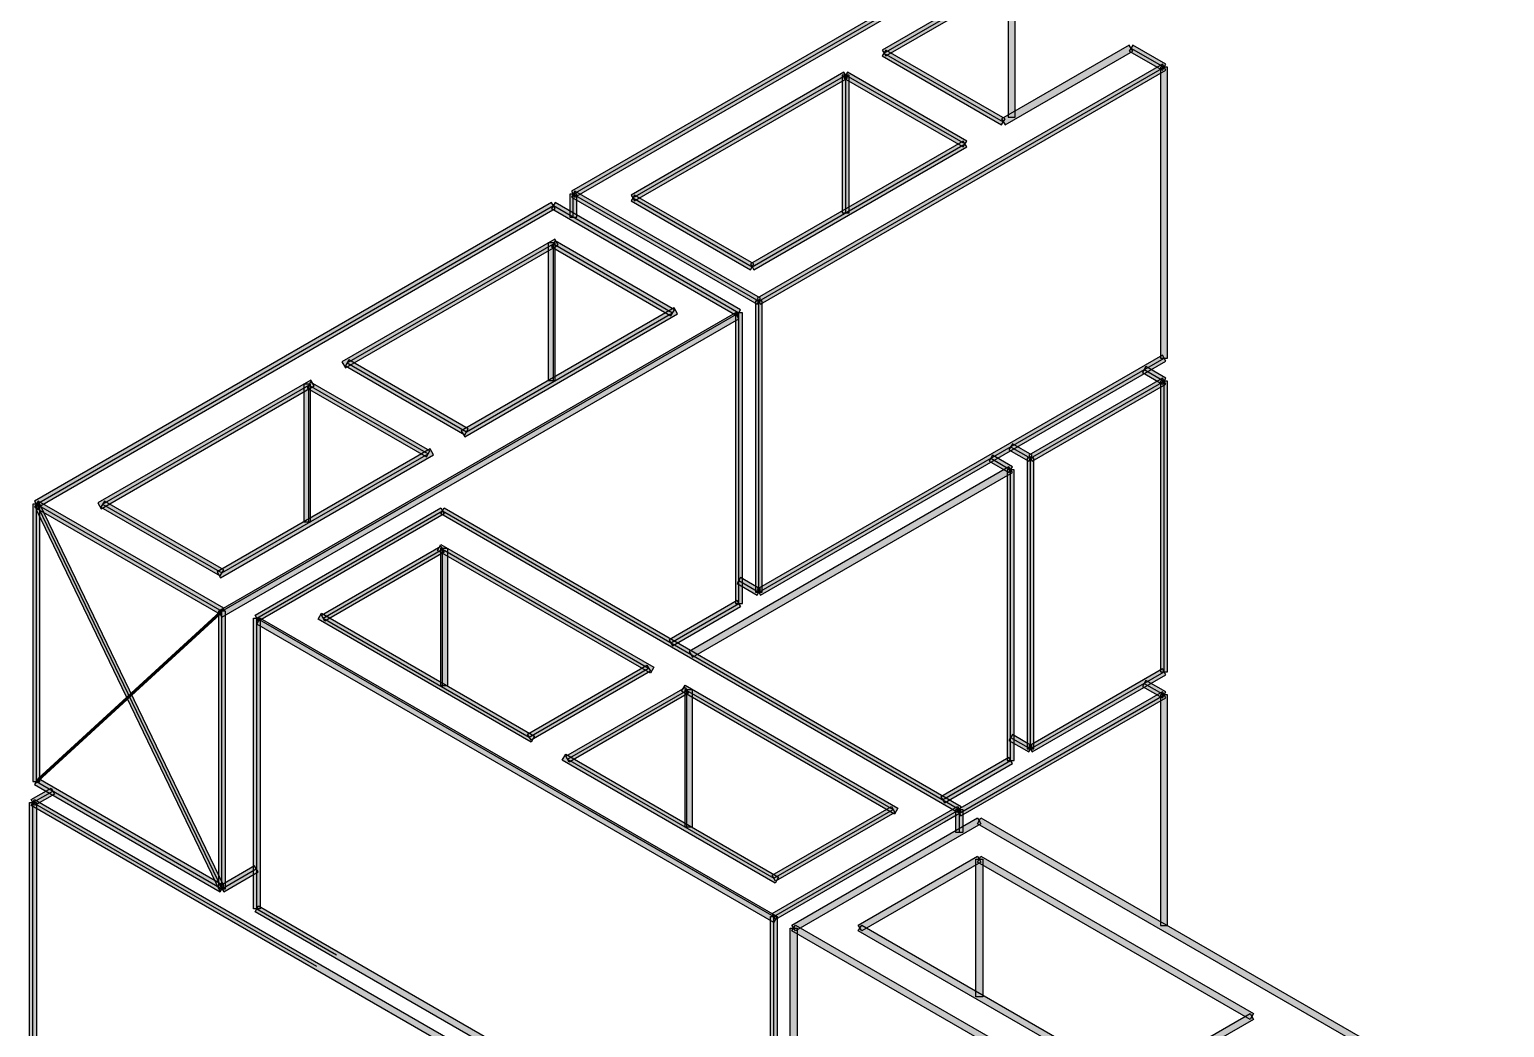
# Model space of a CAD drawing. Extents: x 0 to 119, y 0 to 84.
# Drawn here: x 52.127 to 55.982, y 67.848 to 70.456 of the extents above; entities that cross this region are included whole.
import ezdxf

# ---------------------------------------------------------------- set-up
doc = ezdxf.new("R2010")
doc.units = 0
doc.header["$MEASUREMENT"] = 0
doc.layers.add('3', color=7, linetype='CONTINUOUS')

msp = doc.modelspace()

# ---------------------------------------------------------------- linework, layer by layer
at = {"layer": '3', "color": 7, "linetype": 'Continuous'}
for p, q in [((53.54807, 70.026059), (54.607217, 70.637558)), ((54.360172, 70.394927), (54.69382, 70.587558)), ((54.360172, 70.394927), (54.671941, 70.214927)), ((54.360172, 70.394927), (54.671941, 70.214927)), ((55.005589, 70.407558), (55.092192, 70.357558)), ((54.033044, 69.746059), (55.092192, 70.357558)), ((54.033044, 69.746059), (55.092192, 70.357558)), ((53.703954, 70.016059), (54.260172, 70.337191)), ((54.260172, 69.977191), (54.260172, 70.337191)), ((54.260172, 70.337191), (54.571941, 70.157191)), ((54.015723, 69.836059), (54.571941, 70.157191)), ((53.54807, 69.966059), (53.54807, 70.026059)), ((53.54807, 70.026059), (54.033044, 69.746059)), ((53.703954, 70.016059), (54.015723, 69.836059)), ((52.145108, 69.216059), (53.496108, 69.996059)), ((53.496108, 69.996059), (53.981082, 69.716059)), ((52.957211, 69.584927), (53.496108, 69.896059)), ((53.496108, 69.536059), (53.496108, 69.896059)), ((53.496108, 69.896059), (53.807877, 69.716059)), ((54.033044, 68.986059), (54.033044, 69.746059)), ((54.033044, 68.986059), (54.033044, 69.746059)), ((52.630083, 68.936059), (53.981082, 69.716059)), ((52.630083, 68.936059), (53.981082, 69.716059)), ((53.26898, 69.404927), (53.807877, 69.716059)), ((53.981082, 68.956059), (53.981082, 69.716059)), ((52.957211, 69.584927), (53.26898, 69.404927)), ((54.033044, 68.986059), (55.092192, 69.597558)), ((55.04023, 69.567558), (55.092192, 69.537558)), ((52.318314, 69.216059), (52.857211, 69.527191)), ((52.857211, 69.167191), (52.857211, 69.527191)), ((52.857211, 69.527191), (53.16898, 69.347191)), ((54.743185, 69.336059), (55.092192, 69.537558)), ((55.092192, 68.777558), (55.092192, 69.537558)), ((52.630083, 69.036059), (53.16898, 69.347191)), ((54.691223, 69.366059), (54.743185, 69.336059)), ((54.639262, 69.336059), (54.691223, 69.306059)), ((54.743185, 68.576059), (54.743185, 69.336059)), ((54.691223, 68.546059), (54.691223, 69.306059)), ((52.145108, 69.216059), (52.630083, 68.936059)), ((52.145108, 69.216059), (52.630083, 68.936059)), ((52.145108, 68.490844), (52.145108, 69.216059)), ((52.149608, 69.208265), (52.630083, 68.210842)), ((52.149608, 69.208265), (52.630083, 68.210842)), ((52.318314, 69.216059), (52.630083, 69.036059)), ((52.630083, 68.936059), (53.115057, 69.216059)), ((52.721204, 68.918231), (53.206179, 69.198231)), ((53.206179, 69.198231), (54.557178, 68.418231)), ((52.89441, 68.918231), (53.206179, 69.098231)), ((53.206179, 68.738231), (53.206179, 69.098231)), ((53.206179, 69.098231), (53.745076, 68.787099)), ((53.981082, 69.016059), (54.033044, 68.986059)), ((53.976582, 68.963853), (53.985582, 68.948265)), ((52.145108, 68.490844), (52.630083, 68.936059)), ((52.145108, 68.490844), (52.630083, 68.936059)), ((52.630083, 68.210842), (52.630083, 68.936059)), ((53.803357, 68.853449), (53.981082, 68.956059)), ((52.721204, 68.158231), (52.721204, 68.918231)), ((52.721204, 68.918231), (54.072204, 68.138231)), ((52.721204, 68.918231), (54.072204, 68.138231)), ((52.89441, 68.918231), (53.433307, 68.607099)), ((53.433307, 68.607099), (53.745076, 68.787099)), ((54.743185, 68.576059), (55.092192, 68.777558)), ((53.533307, 68.549364), (53.845076, 68.729364)), ((53.845076, 68.369364), (53.845076, 68.729364)), ((53.845076, 68.729364), (54.383973, 68.418231)), ((55.04023, 68.747558), (55.092192, 68.717558)), ((55.04023, 68.747558), (55.092192, 68.717558)), ((54.518018, 68.386059), (55.092192, 68.717558)), ((54.691223, 68.606059), (54.743185, 68.576059)), ((53.533307, 68.549364), (54.072204, 68.238231)), ((54.513498, 68.443449), (54.691223, 68.546059)), ((52.136108, 68.436038), (52.18807, 68.466038)), ((52.145108, 68.490844), (52.630083, 68.210842)), ((52.136108, 68.436038), (52.877089, 68.008231)), ((52.136108, 67.676038), (52.136108, 68.436038)), ((53.58723, 68.418231), (54.072204, 68.138231)), ((54.072204, 68.138231), (54.557178, 68.418231)), ((54.072204, 68.138231), (54.557178, 68.418231)), ((54.072204, 68.238231), (54.383973, 68.418231)), ((54.557178, 68.358231), (54.557178, 68.418231)), ((52.630083, 68.210842), (52.719888, 68.262691)), ((52.721204, 68.158231), (52.929051, 68.038231)), ((54.072204, 67.378231), (54.072204, 68.138231))]:
    msp.add_line(p, q, dxfattribs=at)
for points in [[(53.54357, 70.033853), (53.55257, 70.018265), (54.611717, 70.629764), (54.602717, 70.645352), (53.54357, 70.033853)], [(54.69832, 70.579764), (54.68932, 70.595352), (54.355672, 70.402721), (54.364672, 70.387132), (54.69832, 70.579764)], [(54.70282, 70.587558), (54.68482, 70.587558), (54.68482, 70.227558), (54.70282, 70.227558), (54.70282, 70.587558)], [(54.667441, 70.207132), (54.676441, 70.222721), (54.364672, 70.402721), (54.355672, 70.387132), (54.667441, 70.207132)], [(55.010089, 70.399764), (55.001089, 70.415352), (54.667441, 70.222721), (54.676441, 70.207132), (55.010089, 70.399764)], [(55.087692, 70.349764), (55.096692, 70.365352), (55.010089, 70.415352), (55.001089, 70.399764), (55.087692, 70.349764)], [(54.028544, 69.753853), (54.037544, 69.738265), (55.096692, 70.349764), (55.087692, 70.365352), (54.028544, 69.753853)], [(55.101192, 70.357558), (55.083192, 70.357558), (55.083192, 69.597558), (55.101192, 69.597558), (55.101192, 70.357558)], [(54.264672, 70.329397), (54.255672, 70.344986), (53.699454, 70.023853), (53.708454, 70.008265), (54.264672, 70.329397)], [(54.269172, 70.337191), (54.251172, 70.337191), (54.251172, 69.977191), (54.269172, 69.977191), (54.269172, 70.337191)], [(54.264672, 70.344986), (54.255672, 70.329397), (54.567441, 70.149397), (54.576441, 70.164986), (54.264672, 70.344986)], [(54.576441, 70.149397), (54.567441, 70.164986), (54.011223, 69.843853), (54.020223, 69.828265), (54.576441, 70.149397)], [(53.500608, 69.988265), (53.491608, 70.003853), (52.140608, 69.223853), (52.149608, 69.208265), (53.500608, 69.988265)], [(53.976582, 69.708265), (53.985582, 69.723853), (53.500608, 70.003853), (53.491608, 69.988265), (53.976582, 69.708265)], [(53.55707, 70.026059), (53.53907, 70.026059), (53.53907, 69.966059), (53.55707, 69.966059), (53.55707, 70.026059)], [(53.55257, 70.033853), (53.54357, 70.018265), (54.028544, 69.738265), (54.037544, 69.753853), (53.55257, 70.033853)], [(54.011223, 69.828265), (54.020223, 69.843853), (53.708454, 70.023853), (53.699454, 70.008265), (54.011223, 69.828265)], [(53.508928, 69.893069), (53.499928, 69.908657), (52.94371, 69.587525), (52.95271, 69.571936), (53.508928, 69.893069)], [(53.500608, 69.898657), (53.482608, 69.898657), (53.482608, 69.538657), (53.500608, 69.538657), (53.500608, 69.898657)], [(53.803377, 69.708265), (53.812377, 69.723853), (53.500608, 69.903853), (53.491608, 69.888265), (53.803377, 69.708265)], [(54.024044, 68.986059), (54.042044, 68.986059), (54.042044, 69.746059), (54.024044, 69.746059), (54.024044, 68.986059)], [(53.981082, 69.700471), (53.972082, 69.716059), (52.621083, 68.936059), (52.630083, 68.920471), (53.981082, 69.700471)], [(53.820697, 69.713069), (53.811697, 69.728657), (53.255479, 69.407525), (53.264479, 69.391936), (53.820697, 69.713069)], [(53.990082, 69.716059), (53.972082, 69.716059), (53.972082, 68.956059), (53.990082, 68.956059), (53.990082, 69.716059)], [(53.26448, 69.397132), (53.27348, 69.412721), (52.961711, 69.592721), (52.952711, 69.577132), (53.26448, 69.397132)], [(55.096692, 69.589764), (55.087692, 69.605352), (54.028544, 68.993853), (54.037544, 68.978265), (55.096692, 69.589764)], [(52.871014, 69.524769), (52.862014, 69.540357), (52.305796, 69.219225), (52.314796, 69.203636), (52.871014, 69.524769)], [(55.096692, 69.529764), (55.087692, 69.545352), (54.738685, 69.343853), (54.747685, 69.328265), (55.096692, 69.529764)], [(55.087692, 69.529764), (55.096692, 69.545352), (55.04473, 69.575352), (55.03573, 69.559764), (55.087692, 69.529764)], [(52.861711, 69.52979), (52.843711, 69.52979), (52.843711, 69.16979), (52.861711, 69.16979), (52.861711, 69.52979)], [(53.16448, 69.339397), (53.17348, 69.354986), (52.861711, 69.534986), (52.852711, 69.519397), (53.16448, 69.339397)], [(55.083192, 68.777558), (55.101192, 68.777558), (55.101192, 69.537558), (55.083192, 69.537558), (55.083192, 68.777558)], [(53.182792, 69.344774), (53.173792, 69.360363), (52.617574, 69.03923), (52.626574, 69.023642), (53.182792, 69.344774)], [(54.738685, 69.328265), (54.747685, 69.343853), (54.695723, 69.373853), (54.686723, 69.358265), (54.738685, 69.328265)], [(53.850819, 68.831244), (53.859819, 68.815655), (54.695723, 69.298265), (54.686723, 69.313853), (53.850819, 68.831244)], [(54.686723, 69.298265), (54.695723, 69.313853), (54.643762, 69.343853), (54.634762, 69.328265), (54.686723, 69.298265)], [(54.752185, 69.336059), (54.734185, 69.336059), (54.734185, 68.576059), (54.752185, 68.576059), (54.752185, 69.336059)], [(54.700223, 69.306059), (54.682223, 69.306059), (54.682223, 68.546059), (54.700223, 68.546059), (54.700223, 69.306059)], [(52.154108, 69.216059), (52.136108, 69.216059), (52.136108, 68.490844), (52.154108, 68.490844), (52.154108, 69.216059)], [(52.625583, 68.928265), (52.634583, 68.943853), (52.149608, 69.223853), (52.140608, 69.208265), (52.625583, 68.928265)], [(52.625583, 68.203047), (52.634583, 68.218636), (52.154108, 69.216059), (52.145108, 69.200471), (52.625583, 68.203047)], [(52.625583, 69.028265), (52.634583, 69.043853), (52.322814, 69.223853), (52.313814, 69.208265), (52.625583, 69.028265)], [(52.725704, 68.910437), (52.716704, 68.926026), (53.201679, 69.206026), (53.210679, 69.190437), (52.725704, 68.910437)], [(53.201679, 69.190437), (53.210679, 69.206026), (54.561678, 68.426026), (54.552678, 68.410437), (53.201679, 69.190437)], [(52.89891, 68.910437), (52.88991, 68.926026), (53.201679, 69.106026), (53.210679, 69.090437), (52.89891, 68.910437)], [(53.193359, 69.095241), (53.202359, 69.11083), (53.758577, 68.789697), (53.749577, 68.774109), (53.193359, 69.095241)], [(53.201679, 69.10083), (53.219679, 69.10083), (53.219679, 68.74083), (53.201679, 68.74083), (53.201679, 69.10083)], [(54.028544, 68.978265), (54.037544, 68.993853), (53.985582, 69.023853), (53.976582, 69.008265), (54.028544, 68.978265)], [(53.985582, 68.948265), (53.976582, 68.963853), (53.798857, 68.861243), (53.807857, 68.845655), (53.985582, 68.948265)], [(52.625583, 68.928265), (52.634583, 68.943853), (52.149608, 68.498638), (52.140608, 68.483049), (52.625583, 68.928265)], [(52.621083, 68.210842), (52.639083, 68.210842), (52.639083, 68.936059), (52.621083, 68.936059), (52.621083, 68.210842)], [(52.88159, 68.915241), (52.89059, 68.93083), (53.446807, 68.609697), (53.437807, 68.594109), (52.88159, 68.915241)], [(52.712204, 68.918231), (52.730204, 68.918231), (52.730204, 68.158231), (52.712204, 68.158231), (52.712204, 68.918231)], [(52.721204, 68.902643), (52.730204, 68.918231), (54.081204, 68.138231), (54.072204, 68.122643), (52.721204, 68.902643)], [(53.437807, 68.599305), (53.428807, 68.614893), (53.740576, 68.794893), (53.749576, 68.779305), (53.437807, 68.599305)], [(54.738685, 68.583853), (54.747685, 68.568265), (55.096692, 68.769764), (55.087692, 68.785352), (54.738685, 68.583853)], [(53.537807, 68.54157), (53.528807, 68.557158), (53.840576, 68.737158), (53.849576, 68.72157), (53.537807, 68.54157)], [(53.831273, 68.726941), (53.840273, 68.74253), (54.396491, 68.421397), (54.387491, 68.405809), (53.831273, 68.726941)], [(53.840576, 68.731962), (53.858576, 68.731962), (53.858576, 68.371962), (53.840576, 68.371962), (53.840576, 68.731962)], [(55.087692, 68.709764), (55.096692, 68.725352), (55.04473, 68.755352), (55.03573, 68.739764), (55.087692, 68.709764)], [(54.552321, 68.41708), (54.561321, 68.401492), (55.096692, 68.709764), (55.087692, 68.725352), (54.552321, 68.41708)], [(55.101192, 68.717558), (55.083192, 68.717558), (55.083192, 68.114529), (55.101192, 68.114529), (55.101192, 68.717558)], [(54.738685, 68.568265), (54.747685, 68.583853), (54.695723, 68.613853), (54.686723, 68.598265), (54.738685, 68.568265)], [(53.519495, 68.546947), (53.528495, 68.562535), (54.084713, 68.241403), (54.075713, 68.225814), (53.519495, 68.546947)], [(54.695723, 68.538265), (54.686723, 68.553853), (54.508998, 68.451243), (54.517998, 68.435655), (54.695723, 68.538265)], [(52.149608, 68.498638), (52.140608, 68.483049), (52.625583, 68.203047), (52.634583, 68.218636), (52.149608, 68.498638)], [(52.140608, 68.428244), (52.131608, 68.443832), (52.18357, 68.473832), (52.19257, 68.458244), (52.140608, 68.428244)], [(52.127108, 68.436038), (52.145108, 68.436038), (52.145108, 67.676038), (52.127108, 67.676038), (52.127108, 68.436038)], [(53.389471, 67.7228), (53.380471, 67.707212), (52.131608, 68.428244), (52.140608, 68.443832), (53.389471, 67.7228)], [(54.076704, 68.130437), (54.067704, 68.146026), (54.552678, 68.426026), (54.561678, 68.410437), (54.076704, 68.130437)], [(54.076704, 68.230437), (54.067704, 68.246026), (54.379473, 68.426026), (54.388473, 68.410437), (54.076704, 68.230437)], [(54.128666, 68.100437), (54.119666, 68.116026), (54.60464, 68.396026), (54.61364, 68.380437), (54.128666, 68.100437)], [(54.548178, 68.418231), (54.566178, 68.418231), (54.566178, 68.358231), (54.548178, 68.358231), (54.548178, 68.418231)], [(54.60464, 68.380437), (54.61364, 68.396026), (55.981793, 67.606122), (55.972793, 67.590533), (54.60464, 68.380437)], [(52.625583, 68.218636), (52.634583, 68.203047), (52.724388, 68.254896), (52.715388, 68.270485), (52.625583, 68.218636)], [(54.301871, 68.100437), (54.292871, 68.116026), (54.60464, 68.296026), (54.61364, 68.280437), (54.301871, 68.100437)], [(54.60014, 68.288231), (54.61814, 68.288231), (54.61814, 67.928231), (54.60014, 67.928231), (54.60014, 68.288231)], [(54.60464, 68.280437), (54.61364, 68.296026), (55.325742, 67.884893), (55.316742, 67.869304), (54.60464, 68.280437)], [(52.716704, 68.150437), (52.725704, 68.166026), (54.024743, 67.416026), (54.015743, 67.400437), (52.716704, 68.150437)], [(54.081204, 67.378231), (54.063204, 67.378231), (54.063204, 68.138231), (54.081204, 68.138231), (54.081204, 67.378231)], [(55.496819, 67.326122), (55.487819, 67.310533), (54.119666, 68.100437), (54.128666, 68.116026), (55.496819, 67.326122)], [(55.013973, 67.704893), (55.004973, 67.689304), (54.292871, 68.100437), (54.301871, 68.116026), (55.013973, 67.704893)], [(54.115166, 68.108231), (54.133166, 68.108231), (54.133166, 67.348231), (54.115166, 67.348231), (54.115166, 68.108231)], [(55.316742, 67.884893), (55.325742, 67.869304), (55.013973, 67.689304), (55.004973, 67.704893), (55.316742, 67.884893)]]:
    msp.add_lwpolyline(points, dxfattribs=at)
for points in [[(53.54357, 70.033853), (54.611717, 70.629764), (54.602717, 70.645352)], [(53.54357, 70.033853), (54.602717, 70.645352), (53.54357, 70.033853)], [(53.54357, 70.033853), (53.55257, 70.018265), (54.611717, 70.629764)], [(54.69832, 70.579764), (54.68932, 70.595352), (54.355672, 70.402721)], [(54.69832, 70.579764), (54.355672, 70.402721), (54.364672, 70.387132)], [(54.69832, 70.579764), (54.364672, 70.387132), (54.69832, 70.579764)], [(54.70282, 70.587558), (54.68482, 70.587558), (54.68482, 70.227558)], [(54.70282, 70.587558), (54.68482, 70.227558), (54.70282, 70.227558)], [(54.70282, 70.587558), (54.70282, 70.227558), (54.70282, 70.587558)], [(54.667441, 70.207132), (54.364672, 70.402721), (54.355672, 70.387132)], [(54.667441, 70.207132), (54.355672, 70.387132), (54.667441, 70.207132)], [(54.667441, 70.207132), (54.676441, 70.222721), (54.364672, 70.402721)], [(55.010089, 70.399764), (55.001089, 70.415352), (54.667441, 70.222721)], [(55.010089, 70.399764), (54.667441, 70.222721), (54.676441, 70.207132)], [(55.010089, 70.399764), (54.676441, 70.207132), (55.010089, 70.399764)], [(55.087692, 70.349764), (55.010089, 70.415352), (55.001089, 70.399764)], [(55.087692, 70.349764), (55.001089, 70.399764), (55.087692, 70.349764)], [(55.087692, 70.349764), (55.096692, 70.365352), (55.010089, 70.415352)], [(54.028544, 69.753853), (55.096692, 70.349764), (55.087692, 70.365352)], [(54.028544, 69.753853), (55.087692, 70.365352), (54.028544, 69.753853)], [(54.028544, 69.753853), (54.037544, 69.738265), (55.096692, 70.349764)], [(55.101192, 70.357558), (55.083192, 70.357558), (55.083192, 69.597558)], [(55.101192, 70.357558), (55.083192, 69.597558), (55.101192, 69.597558)], [(55.101192, 70.357558), (55.101192, 69.597558), (55.101192, 70.357558)], [(54.264672, 70.329397), (54.255672, 70.344986), (53.699454, 70.023853)], [(54.264672, 70.329397), (53.699454, 70.023853), (53.708454, 70.008265)], [(54.264672, 70.329397), (53.708454, 70.008265), (54.264672, 70.329397)], [(54.269172, 70.337191), (54.251172, 70.337191), (54.251172, 69.977191)], [(54.269172, 70.337191), (54.251172, 69.977191), (54.269172, 69.977191)], [(54.264672, 70.344986), (54.255672, 70.329397), (54.567441, 70.149397)], [(54.264672, 70.344986), (54.567441, 70.149397), (54.576441, 70.164986)], [(54.264672, 70.344986), (54.576441, 70.164986), (54.264672, 70.344986)], [(54.269172, 70.337191), (54.269172, 69.977191), (54.269172, 70.337191)], [(54.576441, 70.149397), (54.567441, 70.164986), (54.011223, 69.843853)], [(54.576441, 70.149397), (54.011223, 69.843853), (54.020223, 69.828265)], [(54.576441, 70.149397), (54.020223, 69.828265), (54.576441, 70.149397)], [(53.500608, 69.988265), (53.491608, 70.003853), (52.140608, 69.223853)], [(53.976582, 69.708265), (53.500608, 70.003853), (53.491608, 69.988265)], [(53.976582, 69.708265), (53.985582, 69.723853), (53.500608, 70.003853)], [(53.55707, 70.026059), (53.53907, 70.026059), (53.53907, 69.966059)], [(53.55707, 70.026059), (53.53907, 69.966059), (53.55707, 69.966059)], [(53.55257, 70.033853), (53.54357, 70.018265), (54.028544, 69.738265)], [(53.55257, 70.033853), (54.028544, 69.738265), (54.037544, 69.753853)], [(53.55257, 70.033853), (54.037544, 69.753853), (53.55257, 70.033853)], [(53.55707, 70.026059), (53.55707, 69.966059), (53.55707, 70.026059)], [(54.011223, 69.828265), (53.708454, 70.023853), (53.699454, 70.008265)], [(54.011223, 69.828265), (53.699454, 70.008265), (54.011223, 69.828265)], [(54.011223, 69.828265), (54.020223, 69.843853), (53.708454, 70.023853)], [(53.500608, 69.988265), (52.140608, 69.223853), (52.149608, 69.208265)], [(53.500608, 69.988265), (52.149608, 69.208265), (53.500608, 69.988265)], [(53.976582, 69.708265), (53.491608, 69.988265), (53.976582, 69.708265)], [(53.508928, 69.893069), (53.499928, 69.908657), (52.94371, 69.587525)], [(53.508928, 69.893069), (52.94371, 69.587525), (52.95271, 69.571936)], [(53.508928, 69.893069), (52.95271, 69.571936), (53.508928, 69.893069)], [(53.500608, 69.898657), (53.482608, 69.898657), (53.482608, 69.538657)], [(53.500608, 69.898657), (53.482608, 69.538657), (53.500608, 69.538657)], [(53.803377, 69.708265), (53.500608, 69.903853), (53.491608, 69.888265)], [(53.803377, 69.708265), (53.491608, 69.888265), (53.803377, 69.708265)], [(53.803377, 69.708265), (53.812377, 69.723853), (53.500608, 69.903853)], [(53.500608, 69.898657), (53.500608, 69.538657), (53.500608, 69.898657)], [(54.024044, 68.986059), (54.042044, 68.986059), (54.042044, 69.746059)], [(54.024044, 68.986059), (54.042044, 69.746059), (54.024044, 69.746059)], [(54.024044, 68.986059), (54.024044, 69.746059), (54.024044, 68.986059)], [(53.981082, 69.700471), (53.972082, 69.716059), (52.621083, 68.936059)], [(53.981082, 69.700471), (52.621083, 68.936059), (52.630083, 68.920471)], [(53.981082, 69.700471), (52.630083, 68.920471), (53.981082, 69.700471)], [(53.820697, 69.713069), (53.811697, 69.728657), (53.255479, 69.407525)], [(53.820697, 69.713069), (53.255479, 69.407525), (53.264479, 69.391936)], [(53.820697, 69.713069), (53.264479, 69.391936), (53.820697, 69.713069)], [(53.990082, 69.716059), (53.972082, 69.716059), (53.972082, 68.956059)], [(53.990082, 69.716059), (53.972082, 68.956059), (53.990082, 68.956059)], [(53.990082, 69.716059), (53.990082, 68.956059), (53.990082, 69.716059)], [(53.26448, 69.397132), (52.961711, 69.592721), (52.952711, 69.577132)], [(53.26448, 69.397132), (52.952711, 69.577132), (53.26448, 69.397132)], [(53.26448, 69.397132), (53.27348, 69.412721), (52.961711, 69.592721)], [(55.096692, 69.589764), (55.087692, 69.605352), (54.028544, 68.993853)], [(55.096692, 69.589764), (54.028544, 68.993853), (54.037544, 68.978265)], [(55.096692, 69.589764), (54.037544, 68.978265), (55.096692, 69.589764)], [(52.871014, 69.524769), (52.862014, 69.540357), (52.305796, 69.219225)], [(55.096692, 69.529764), (55.087692, 69.545352), (54.738685, 69.343853)], [(55.087692, 69.529764), (55.04473, 69.575352), (55.03573, 69.559764)], [(55.087692, 69.529764), (55.03573, 69.559764), (55.087692, 69.529764)], [(55.087692, 69.529764), (55.096692, 69.545352), (55.04473, 69.575352)], [(52.871014, 69.524769), (52.305796, 69.219225), (52.314796, 69.203636)], [(52.871014, 69.524769), (52.314796, 69.203636), (52.871014, 69.524769)], [(52.861711, 69.52979), (52.843711, 69.52979), (52.843711, 69.16979)], [(52.861711, 69.52979), (52.843711, 69.16979), (52.861711, 69.16979)], [(53.16448, 69.339397), (52.861711, 69.534986), (52.852711, 69.519397)], [(53.16448, 69.339397), (52.852711, 69.519397), (53.16448, 69.339397)], [(53.16448, 69.339397), (53.17348, 69.354986), (52.861711, 69.534986)], [(52.861711, 69.52979), (52.861711, 69.16979), (52.861711, 69.52979)], [(55.096692, 69.529764), (54.738685, 69.343853), (54.747685, 69.328265)], [(55.096692, 69.529764), (54.747685, 69.328265), (55.096692, 69.529764)], [(55.083192, 68.777558), (55.101192, 68.777558), (55.101192, 69.537558)], [(55.083192, 68.777558), (55.101192, 69.537558), (55.083192, 69.537558)], [(55.083192, 68.777558), (55.083192, 69.537558), (55.083192, 68.777558)], [(53.182792, 69.344774), (53.173792, 69.360363), (52.617574, 69.03923)], [(54.738685, 69.328265), (54.695723, 69.373853), (54.686723, 69.358265)], [(54.738685, 69.328265), (54.686723, 69.358265), (54.738685, 69.328265)], [(54.738685, 69.328265), (54.747685, 69.343853), (54.695723, 69.373853)], [(53.182792, 69.344774), (52.617574, 69.03923), (52.626574, 69.023642)], [(53.182792, 69.344774), (52.626574, 69.023642), (53.182792, 69.344774)], [(53.850819, 68.831244), (54.695723, 69.298265), (54.686723, 69.313853)], [(53.850819, 68.831244), (54.686723, 69.313853), (53.850819, 68.831244)], [(54.686723, 69.298265), (54.643762, 69.343853), (54.634762, 69.328265)], [(54.686723, 69.298265), (54.634762, 69.328265), (54.686723, 69.298265)], [(54.686723, 69.298265), (54.695723, 69.313853), (54.643762, 69.343853)], [(54.752185, 69.336059), (54.734185, 69.336059), (54.734185, 68.576059)], [(54.752185, 69.336059), (54.734185, 68.576059), (54.752185, 68.576059)], [(54.752185, 69.336059), (54.752185, 68.576059), (54.752185, 69.336059)], [(53.850819, 68.831244), (53.859819, 68.815655), (54.695723, 69.298265)], [(54.700223, 69.306059), (54.682223, 69.306059), (54.682223, 68.546059)], [(54.700223, 69.306059), (54.682223, 68.546059), (54.700223, 68.546059)], [(54.700223, 69.306059), (54.700223, 68.546059), (54.700223, 69.306059)], [(52.154108, 69.216059), (52.136108, 69.216059), (52.136108, 68.490844)], [(52.154108, 69.216059), (52.136108, 68.490844), (52.154108, 68.490844)], [(52.625583, 68.928265), (52.149608, 69.223853), (52.140608, 69.208265)], [(52.625583, 68.928265), (52.140608, 69.208265), (52.625583, 68.928265)], [(52.625583, 68.203047), (52.154108, 69.216059), (52.145108, 69.200471)], [(52.625583, 68.203047), (52.145108, 69.200471), (52.625583, 68.203047)], [(52.625583, 68.928265), (52.634583, 68.943853), (52.149608, 69.223853)], [(52.154108, 69.216059), (52.154108, 68.490844), (52.154108, 69.216059)], [(52.625583, 68.203047), (52.634583, 68.218636), (52.154108, 69.216059)], [(52.625583, 69.028265), (52.322814, 69.223853), (52.313814, 69.208265)], [(52.625583, 69.028265), (52.313814, 69.208265), (52.625583, 69.028265)], [(52.625583, 69.028265), (52.634583, 69.043853), (52.322814, 69.223853)], [(52.725704, 68.910437), (52.716704, 68.926026), (53.201679, 69.206026)], [(52.725704, 68.910437), (53.201679, 69.206026), (53.210679, 69.190437)], [(53.201679, 69.190437), (53.210679, 69.206026), (54.561678, 68.426026)], [(52.725704, 68.910437), (53.210679, 69.190437), (52.725704, 68.910437)], [(53.201679, 69.190437), (54.561678, 68.426026), (54.552678, 68.410437)], [(53.201679, 69.190437), (54.552678, 68.410437), (53.201679, 69.190437)], [(52.89891, 68.910437), (52.88991, 68.926026), (53.201679, 69.106026)], [(52.89891, 68.910437), (53.201679, 69.106026), (53.210679, 69.090437)], [(52.89891, 68.910437), (53.210679, 69.090437), (52.89891, 68.910437)], [(53.193359, 69.095241), (53.202359, 69.11083), (53.758577, 68.789697)], [(53.193359, 69.095241), (53.758577, 68.789697), (53.749577, 68.774109)], [(53.193359, 69.095241), (53.749577, 68.774109), (53.193359, 69.095241)], [(53.201679, 69.10083), (53.219679, 69.10083), (53.219679, 68.74083)], [(53.201679, 69.10083), (53.219679, 68.74083), (53.201679, 68.74083)], [(53.201679, 69.10083), (53.201679, 68.74083), (53.201679, 69.10083)], [(54.028544, 68.978265), (53.985582, 69.023853), (53.976582, 69.008265)], [(54.028544, 68.978265), (53.976582, 69.008265), (54.028544, 68.978265)], [(54.028544, 68.978265), (54.037544, 68.993853), (53.985582, 69.023853)], [(53.985582, 68.948265), (53.976582, 68.963853), (53.798857, 68.861243)], [(52.625583, 68.928265), (52.149608, 68.498638), (52.140608, 68.483049)], [(52.625583, 68.928265), (52.140608, 68.483049), (52.625583, 68.928265)], [(52.625583, 68.928265), (52.634583, 68.943853), (52.149608, 68.498638)], [(52.621083, 68.210842), (52.639083, 68.210842), (52.639083, 68.936059)], [(52.621083, 68.210842), (52.639083, 68.936059), (52.621083, 68.936059)], [(52.621083, 68.210842), (52.621083, 68.936059), (52.621083, 68.210842)], [(52.88159, 68.915241), (52.89059, 68.93083), (53.446807, 68.609697)], [(53.985582, 68.948265), (53.798857, 68.861243), (53.807857, 68.845655)], [(53.985582, 68.948265), (53.807857, 68.845655), (53.985582, 68.948265)], [(52.712204, 68.918231), (52.730204, 68.918231), (52.730204, 68.158231)], [(52.712204, 68.918231), (52.730204, 68.158231), (52.712204, 68.158231)], [(52.712204, 68.918231), (52.712204, 68.158231), (52.712204, 68.918231)], [(52.721204, 68.902643), (52.730204, 68.918231), (54.081204, 68.138231)], [(52.721204, 68.902643), (54.081204, 68.138231), (54.072204, 68.122643)], [(52.721204, 68.902643), (54.072204, 68.122643), (52.721204, 68.902643)], [(52.88159, 68.915241), (53.446807, 68.609697), (53.437807, 68.594109)], [(52.88159, 68.915241), (53.437807, 68.594109), (52.88159, 68.915241)], [(53.437807, 68.599305), (53.428807, 68.614893), (53.740576, 68.794893)], [(53.437807, 68.599305), (53.740576, 68.794893), (53.749576, 68.779305)], [(53.437807, 68.599305), (53.749576, 68.779305), (53.437807, 68.599305)], [(54.738685, 68.583853), (55.096692, 68.769764), (55.087692, 68.785352)], [(54.738685, 68.583853), (55.087692, 68.785352), (54.738685, 68.583853)], [(54.738685, 68.583853), (54.747685, 68.568265), (55.096692, 68.769764)], [(53.537807, 68.54157), (53.528807, 68.557158), (53.840576, 68.737158)], [(53.537807, 68.54157), (53.840576, 68.737158), (53.849576, 68.72157)], [(53.831273, 68.726941), (53.840273, 68.74253), (54.396491, 68.421397)], [(53.840576, 68.731962), (53.858576, 68.731962), (53.858576, 68.371962)], [(53.840576, 68.731962), (53.858576, 68.371962), (53.840576, 68.371962)], [(53.840576, 68.731962), (53.840576, 68.371962), (53.840576, 68.731962)], [(55.087692, 68.709764), (55.04473, 68.755352), (55.03573, 68.739764)], [(55.087692, 68.709764), (55.03573, 68.739764), (55.087692, 68.709764)], [(55.087692, 68.709764), (55.096692, 68.725352), (55.04473, 68.755352)], [(53.537807, 68.54157), (53.849576, 68.72157), (53.537807, 68.54157)], [(53.831273, 68.726941), (54.396491, 68.421397), (54.387491, 68.405809)], [(53.831273, 68.726941), (54.387491, 68.405809), (53.831273, 68.726941)], [(54.552321, 68.41708), (55.096692, 68.709764), (55.087692, 68.725352)], [(54.552321, 68.41708), (55.087692, 68.725352), (54.552321, 68.41708)], [(54.552321, 68.41708), (54.561321, 68.401492), (55.096692, 68.709764)], [(55.101192, 68.717558), (55.083192, 68.717558), (55.083192, 68.114529)], [(55.101192, 68.717558), (55.083192, 68.114529), (55.101192, 68.114529)], [(55.101192, 68.717558), (55.101192, 68.114529), (55.101192, 68.717558)], [(54.738685, 68.568265), (54.695723, 68.613853), (54.686723, 68.598265)], [(54.738685, 68.568265), (54.747685, 68.583853), (54.695723, 68.613853)], [(54.738685, 68.568265), (54.686723, 68.598265), (54.738685, 68.568265)], [(53.519495, 68.546947), (53.528495, 68.562535), (54.084713, 68.241403)], [(53.519495, 68.546947), (54.084713, 68.241403), (54.075713, 68.225814)], [(53.519495, 68.546947), (54.075713, 68.225814), (53.519495, 68.546947)], [(54.695723, 68.538265), (54.686723, 68.553853), (54.508998, 68.451243)], [(54.695723, 68.538265), (54.508998, 68.451243), (54.517998, 68.435655)], [(54.695723, 68.538265), (54.517998, 68.435655), (54.695723, 68.538265)], [(52.149608, 68.498638), (52.140608, 68.483049), (52.625583, 68.203047)], [(52.149608, 68.498638), (52.625583, 68.203047), (52.634583, 68.218636)], [(52.149608, 68.498638), (52.634583, 68.218636), (52.149608, 68.498638)], [(52.140608, 68.428244), (52.131608, 68.443832), (52.18357, 68.473832)], [(52.140608, 68.428244), (52.18357, 68.473832), (52.19257, 68.458244)], [(52.127108, 68.436038), (52.145108, 68.436038), (52.145108, 67.676038)], [(52.127108, 68.436038), (52.145108, 67.676038), (52.127108, 67.676038)], [(52.127108, 68.436038), (52.127108, 67.676038), (52.127108, 68.436038)], [(53.389471, 67.7228), (52.131608, 68.428244), (52.140608, 68.443832)], [(53.389471, 67.7228), (53.380471, 67.707212), (52.131608, 68.428244)], [(52.140608, 68.428244), (52.19257, 68.458244), (52.140608, 68.428244)], [(53.389471, 67.7228), (52.140608, 68.443832), (53.389471, 67.7228)], [(54.076704, 68.130437), (54.067704, 68.146026), (54.552678, 68.426026)], [(54.076704, 68.230437), (54.067704, 68.246026), (54.379473, 68.426026)], [(54.076704, 68.130437), (54.552678, 68.426026), (54.561678, 68.410437)], [(54.076704, 68.230437), (54.379473, 68.426026), (54.388473, 68.410437)], [(54.076704, 68.130437), (54.561678, 68.410437), (54.076704, 68.130437)], [(54.076704, 68.230437), (54.388473, 68.410437), (54.076704, 68.230437)], [(54.128666, 68.100437), (54.119666, 68.116026), (54.60464, 68.396026)], [(54.128666, 68.100437), (54.60464, 68.396026), (54.61364, 68.380437)], [(54.548178, 68.418231), (54.566178, 68.418231), (54.566178, 68.358231)], [(54.548178, 68.418231), (54.566178, 68.358231), (54.548178, 68.358231)], [(54.548178, 68.418231), (54.548178, 68.358231), (54.548178, 68.418231)], [(54.60464, 68.380437), (54.61364, 68.396026), (55.981793, 67.606122)], [(54.128666, 68.100437), (54.61364, 68.380437), (54.128666, 68.100437)], [(54.60464, 68.380437), (55.981793, 67.606122), (55.972793, 67.590533)], [(54.60464, 68.380437), (55.972793, 67.590533), (54.60464, 68.380437)], [(52.625583, 68.218636), (52.724388, 68.254896), (52.715388, 68.270485)], [(52.625583, 68.218636), (52.715388, 68.270485), (52.625583, 68.218636)], [(54.301871, 68.100437), (54.292871, 68.116026), (54.60464, 68.296026)], [(54.301871, 68.100437), (54.60464, 68.296026), (54.61364, 68.280437)], [(54.301871, 68.100437), (54.61364, 68.280437), (54.301871, 68.100437)], [(54.60014, 68.288231), (54.61814, 68.288231), (54.61814, 67.928231)], [(54.60014, 68.288231), (54.61814, 67.928231), (54.60014, 67.928231)], [(54.60014, 68.288231), (54.60014, 67.928231), (54.60014, 68.288231)], [(54.60464, 68.280437), (54.61364, 68.296026), (55.325742, 67.884893)], [(54.60464, 68.280437), (55.325742, 67.884893), (55.316742, 67.869304)], [(54.60464, 68.280437), (55.316742, 67.869304), (54.60464, 68.280437)], [(52.625583, 68.218636), (52.634583, 68.203047), (52.724388, 68.254896)], [(52.716704, 68.150437), (52.725704, 68.166026), (54.024743, 67.416026)], [(52.716704, 68.150437), (54.024743, 67.416026), (54.015743, 67.400437)], [(52.716704, 68.150437), (54.015743, 67.400437), (52.716704, 68.150437)], [(54.081204, 67.378231), (54.063204, 67.378231), (54.063204, 68.138231)], [(54.081204, 67.378231), (54.063204, 68.138231), (54.081204, 68.138231)], [(54.081204, 67.378231), (54.081204, 68.138231), (54.081204, 67.378231)], [(55.496819, 67.326122), (54.119666, 68.100437), (54.128666, 68.116026)], [(55.496819, 67.326122), (54.128666, 68.116026), (55.496819, 67.326122)], [(55.013973, 67.704893), (54.292871, 68.100437), (54.301871, 68.116026)], [(55.013973, 67.704893), (54.301871, 68.116026), (55.013973, 67.704893)], [(54.115166, 68.108231), (54.133166, 68.108231), (54.133166, 67.348231)], [(54.115166, 68.108231), (54.133166, 67.348231), (54.115166, 67.348231)], [(54.115166, 68.108231), (54.115166, 67.348231), (54.115166, 68.108231)], [(55.496819, 67.326122), (55.487819, 67.310533), (54.119666, 68.100437)], [(55.013973, 67.704893), (55.004973, 67.689304), (54.292871, 68.100437)], [(55.316742, 67.884893), (55.013973, 67.689304), (55.004973, 67.704893)], [(55.316742, 67.884893), (55.004973, 67.704893), (55.316742, 67.884893)], [(55.316742, 67.884893), (55.325742, 67.869304), (55.013973, 67.689304)]]:
    msp.add_solid(points, dxfattribs=at)

doc.saveas('drawing.dxf')
